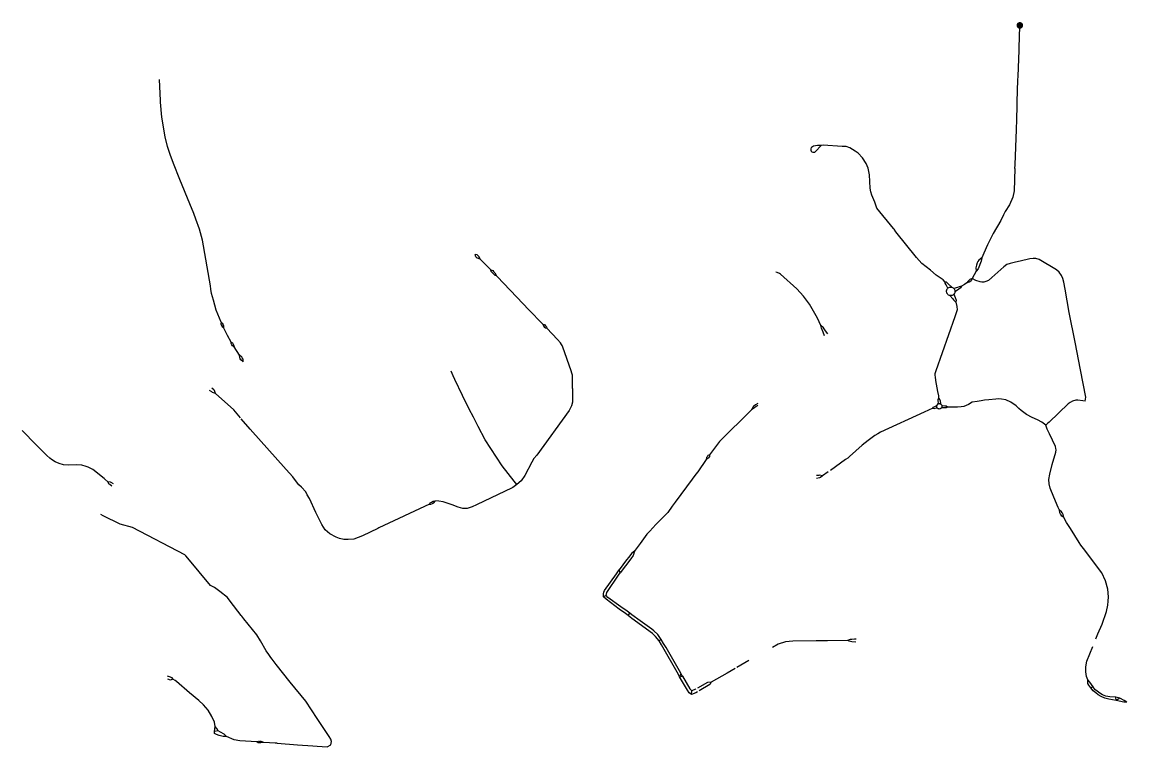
# Model space of a CAD drawing. Header units: inches. Extents: x 25491055 to 25513295, y 6670591 to 6686249.
# Drawn here: x 25491055 to 25494668, y 6680283 to 6682655 of the extents above; entities that cross this region are included whole.
import ezdxf

# ---------------------------------------------------------------- set-up
doc = ezdxf.new("R2010")
doc.units = ezdxf.units.IN
doc.header["$MEASUREMENT"] = 0

msp = doc.modelspace()

# ---------------------------------------------------------------- hatches: boundary and pattern name
msp.add_hatch(color=256).paths.add_polyline_path([(25494307, 6682643.3), (25494307, 6682644.8), (25494307.2, 6682646.2), (25494307.6, 6682647.6), (25494308.3, 6682649.1), (25494309.2, 6682650.5), (25494310, 6682651.3), (25494311.2, 6682652.5), (25494312.5, 6682653.3), (25494314.1, 6682654.1), (25494315.7, 6682654.5), (25494317.4, 6682654.7), (25494318.9, 6682654.6), (25494320.3, 6682654.4), (25494321.5, 6682654), (25494323.2, 6682653.3), (25494324.5, 6682652.3), (25494325.8, 6682651.2), (25494326.7, 6682650.1), (25494327.6, 6682648.6), (25494328.2, 6682647), (25494328.5, 6682645.6), (25494328.6, 6682644), (25494328.5, 6682642.5), (25494328.3, 6682641.2), (25494327.8, 6682639.8), (25494327.2, 6682638.5), (25494326.3, 6682637.2), (25494325.4, 6682636.2), (25494324.2, 6682635.2), (25494322.9, 6682634.4), (25494321.3, 6682633.7), (25494319.6, 6682633.2), (25494317.9, 6682633), (25494315.5, 6682633.3), (25494313.7, 6682633.8), (25494312, 6682634.7), (25494310.5, 6682635.8), (25494309.2, 6682637.2), (25494308.3, 6682638.7), (25494307.5, 6682640.4), (25494307.1, 6682642.1), (25494307, 6682643.3)], flags=0)

# ---------------------------------------------------------------- linework, layer by layer
for points in [[(25494316.9, 6682613.9), (25494317.3, 6682633.1)], [(25494315.3, 6682563), (25494316.9, 6682613.9)], [(25494312.4, 6682476.4), (25494315.3, 6682563)], [(25494311.1, 6682465.4), (25494312.4, 6682476.4)], [(25491508.3, 6682392.3), (25491507.9, 6682398.2), (25491504.8, 6682467)], [(25494309, 6682378.6), (25494309, 6682394.1), (25494311.1, 6682465.4)], [(25491550.4, 6682192), (25491539.1, 6682221.5), (25491531.1, 6682247.5), (25491523, 6682279), (25491511.7, 6682343.2), (25491508.3, 6682392.3)], [(25494307.6, 6682344.2), (25494309.2, 6682372), (25494309, 6682378.6)], [(25494306.4, 6682302.9), (25494307.5, 6682335.5)], [(25494307.5, 6682335.5), (25494307.6, 6682344.2)], [(25494302.3, 6682187.5), (25494306.4, 6682302.9)], [(25493635.9, 6682243.8), (25493634.4, 6682239.8), (25493634.6, 6682236), (25493636, 6682232.6), (25493637.9, 6682230.3), (25493641.2, 6682229), (25493644.2, 6682228.8), (25493647.2, 6682229.3), (25493650, 6682231.4), (25493668.4, 6682250.5)], [(25493668.4, 6682250.5), (25493656.2, 6682250.9), (25493643.6, 6682248.9), (25493639.9, 6682246.9), (25493635.9, 6682243.8)], [(25493675, 6682251.5), (25493668.4, 6682250.5)], [(25493750.1, 6682247.3), (25493737.2, 6682247.2), (25493675, 6682251.5)], [(25493788.8, 6682225.7), (25493778.9, 6682232.6), (25493761.5, 6682242.7), (25493750.1, 6682247.3)], [(25493828.5, 6682111), (25493825.9, 6682155.2), (25493821.9, 6682176.3), (25493815.3, 6682191.7), (25493803.5, 6682210.3), (25493788.8, 6682225.7)], [(25491603.8, 6682060.3), (25491570.7, 6682140), (25491550.4, 6682192)], [(25494301.9, 6682175.3), (25494302.3, 6682187.5)], [(25494301.9, 6682175.3), (25494299.3, 6682102.4), (25494294.9, 6682081.6), (25494283.5, 6682057.2)], [(25493843.5, 6682065.5), (25493833.9, 6682088.4), (25493830.2, 6682099.3), (25493828.5, 6682111)], [(25491616.3, 6682028.6), (25491603.8, 6682060.3)], [(25493904.4, 6681979.4), (25493850.6, 6682045.8), (25493843.5, 6682065.5)], [(25494283.5, 6682057.2), (25494269.5, 6682034.6), (25494264.2, 6682024.4), (25494255.9, 6682005.7), (25494231, 6681963.1), (25494212.1, 6681926), (25494200.3, 6681898.5), (25494193.6, 6681883)], [(25491670.8, 6681791.9), (25491645.3, 6681941.6), (25491635.2, 6681977.3), (25491623.6, 6682010.3), (25491616.3, 6682028.6)], [(25493906.6, 6681976.6), (25493904.4, 6681979.4)], [(25494025.3, 6681842.5), (25493997.7, 6681865), (25493979.8, 6681884.6), (25493912.5, 6681968.4), (25493906.6, 6681976.6)], [(25492547.3, 6681889), (25492543.5, 6681892.7), (25492537, 6681894.4)], [(25492543.7, 6681882.7), (25492538.8, 6681886.8), (25492537, 6681894.4)], [(25492553.1, 6681879.1), (25492544.9, 6681881.7), (25492543.7, 6681882.7)], [(25492553.1, 6681879.1), (25492549.8, 6681886.5), (25492547.3, 6681889)], [(25492587.9, 6681843.7), (25492553.1, 6681879.1)], [(25494193.6, 6681883), (25494184.2, 6681875.4), (25494180.3, 6681870.8), (25494178, 6681866.5), (25494175.8, 6681859.1), (25494173.8, 6681850.4), (25494174.5, 6681840)], [(25494193.6, 6681883), (25494191, 6681872), (25494181.2, 6681847.3), (25494174.5, 6681840)], [(25494319.2, 6681872.7), (25494303.4, 6681868.9), (25494286, 6681865.1), (25494275.7, 6681861.1), (25494265.4, 6681854.4), (25494226.4, 6681819.4)], [(25494361.4, 6681881), (25494350.9, 6681879.7), (25494319.2, 6681872.7)], [(25494370.5, 6681880.7), (25494361.4, 6681881)], [(25494465.6, 6681780.4), (25494461.5, 6681803.3), (25494458.8, 6681815.2), (25494453.9, 6681826), (25494446.9, 6681836.1), (25494437.8, 6681844.2), (25494380.7, 6681878), (25494370.5, 6681880.7)], [(25492593, 6681834.3), (25492589.4, 6681838.2), (25492587.9, 6681843.7)], [(25492587.9, 6681843.7), (25492594.1, 6681841.8), (25492597.1, 6681838.5)], [(25492602.7, 6681825.4), (25492596.4, 6681830.8), (25492593, 6681834.3)], [(25492597.1, 6681838.5), (25492601.6, 6681833.7), (25492606.1, 6681824.4)], [(25492606, 6681824.6), (25492602.7, 6681825.4)], [(25492608.7, 6681821.7), (25492606, 6681824.6)], [(25492693.6, 6681732.5), (25492608.7, 6681821.7)], [(25493524.7, 6681835.1), (25493520, 6681836.5)], [(25493667.5, 6681662.1), (25493655.8, 6681685.9), (25493630.4, 6681731.2), (25493610.2, 6681758.1), (25493589.1, 6681782.3), (25493535.1, 6681830.4), (25493532.1, 6681832.4), (25493524.7, 6681835.1)], [(25494073.5, 6681804.2), (25494066.9, 6681811.2), (25494044.7, 6681827.1), (25494025.3, 6681842.5)], [(25494174.5, 6681840), (25494162.4, 6681815.6)], [(25491690, 6681711.7), (25491680.7, 6681744.8), (25491674.9, 6681766.2), (25491672.7, 6681781.1), (25491670.8, 6681791.9)], [(25494083.5, 6681798.4), (25494077.6, 6681803.8), (25494073.5, 6681804.2)], [(25494077.3, 6681795.1), (25494073.8, 6681800.8), (25494073.5, 6681804.2)], [(25494082.7, 6681783.8), (25494077.3, 6681795.1)], [(25494082.7, 6681783.9), (25494083.7, 6681784.8), (25494085.7, 6681786), (25494088.1, 6681786.9), (25494090.3, 6681787.3), (25494092.2, 6681787.4), (25494094.2, 6681787.3), (25494095.6, 6681787), (25494096, 6681786.8)], [(25494096, 6681786.8), (25494083.5, 6681798.4)], [(25494096, 6681786.8), (25494097.9, 6681786.1), (25494100.3, 6681784.7), (25494101.7, 6681783.5), (25494102.1, 6681783)], [(25494114.1, 6681786.7), (25494102.1, 6681783)], [(25494127.3, 6681790.1), (25494119, 6681788.9), (25494114.1, 6681786.7)], [(25494127.3, 6681790.1), (25494123.5, 6681784.7), (25494117.2, 6681780.2)], [(25494144.8, 6681801.5), (25494137.2, 6681796.4), (25494127.3, 6681790.1)], [(25494151.1, 6681809.6), (25494148.4, 6681807.1), (25494144.8, 6681801.5)], [(25494154.5, 6681805.1), (25494152.6, 6681803.2), (25494144.8, 6681801.5)], [(25494162.4, 6681815.6), (25494154.6, 6681812.9), (25494151.1, 6681809.6)], [(25494162.4, 6681815.6), (25494158.3, 6681808.6), (25494154.5, 6681805.1)], [(25494200.1, 6681804.1), (25494194.1, 6681803.7), (25494187.9, 6681804.3), (25494174.4, 6681808.8), (25494162.4, 6681815.6)], [(25494226.4, 6681819.4), (25494215.3, 6681809.6), (25494206.7, 6681805.7), (25494200.1, 6681804.1)], [(25494081.1, 6681765.1), (25494081, 6681765.1), (25494079.6, 6681767.2), (25494078.6, 6681769.6), (25494078.2, 6681771.8), (25494078, 6681773.9), (25494078.3, 6681775.9), (25494078.5, 6681776.8)], [(25494078.5, 6681776.8), (25494078.7, 6681777.7), (25494079.3, 6681779.4), (25494080.2, 6681781), (25494081.6, 6681782.9), (25494082.7, 6681783.9)], [(25494081.1, 6681765.1), (25494081.1, 6681765.1)], [(25494088.7, 6681760.1), (25494087.7, 6681760.4), (25494084.9, 6681761.6), (25494082.5, 6681763.4), (25494081.1, 6681765.1)], [(25494102.5, 6681764.6), (25494101.1, 6681763.2), (25494098.9, 6681761.6), (25494096.4, 6681760.4), (25494093.6, 6681759.8), (25494090.6, 6681759.7), (25494088.7, 6681760.1)], [(25494088.7, 6681760.1), (25494098.3, 6681749.3)], [(25494098.3, 6681749.3), (25494100.6, 6681745.5), (25494108.4, 6681737.8)], [(25494102.1, 6681783), (25494103, 6681781.9), (25494104.3, 6681780), (25494105.2, 6681777.8), (25494105.7, 6681775.4), (25494105.8, 6681773.5), (25494105.7, 6681772.5)], [(25494105.7, 6681772.5), (25494105.6, 6681771.1), (25494105, 6681768.8), (25494103.9, 6681766.6), (25494102.7, 6681764.8), (25494102.5, 6681764.6)], [(25494102.5, 6681764.6), (25494105.9, 6681753.2)], [(25494117.2, 6681780.2), (25494105.7, 6681772.5)], [(25494105.9, 6681753.2), (25494109.1, 6681745.2), (25494108.4, 6681737.8)], [(25494479.3, 6681704.8), (25494465.6, 6681780.4)], [(25492711.2, 6681714), (25492693.6, 6681732.5)], [(25492757.7, 6681665.9), (25492711.2, 6681714)], [(25494108.4, 6681737.8), (25494111.8, 6681724.1), (25494112.4, 6681713.2), (25494105.2, 6681689.9), (25494042.8, 6681513.7), (25494041.6, 6681510), (25494040.9, 6681507), (25494040.3, 6681503.6), (25494040.2, 6681498.1), (25494040.5, 6681493.7), (25494042, 6681481.8), (25494048.8, 6681446.2), (25494051.5, 6681431.4), (25494052.3, 6681423.7)], [(25491705.8, 6681672.4), (25491690, 6681711.7)], [(25494499.2, 6681607.7), (25494479.3, 6681704.8)], [(25491705.8, 6681672.4), (25491705.3, 6681667.3), (25491707.6, 6681661.6)], [(25491705.8, 6681672.4), (25491710, 6681669.4), (25491712.4, 6681663.7)], [(25491707.6, 6681661.6), (25491709.1, 6681658.5), (25491713.4, 6681654.9)], [(25491712.4, 6681663.7), (25491713.6, 6681661.3), (25491713.4, 6681654.9)], [(25491727.1, 6681629.6), (25491713.4, 6681654.9)], [(25492757.7, 6681665.9), (25492763, 6681664.9), (25492766.8, 6681661.1)], [(25492757.7, 6681665.9), (25492760, 6681660.5), (25492762.8, 6681657.6)], [(25492762.8, 6681657.6), (25492767.1, 6681653.8), (25492771.1, 6681652.7)], [(25492766.8, 6681661.1), (25492770.2, 6681657.2), (25492771.1, 6681652.7)], [(25492805.9, 6681615.9), (25492771.1, 6681652.7)], [(25493682, 6681644.5), (25493675.5, 6681654.7), (25493667.5, 6681662.1)], [(25493674.7, 6681640.6), (25493669.6, 6681653.4), (25493667.5, 6681662.1)], [(25493678.8, 6681628.2), (25493674.7, 6681640.6)], [(25493689.6, 6681634.2), (25493682, 6681644.5)], [(25491738.9, 6681607.9), (25491727.1, 6681629.6)], [(25491741.2, 6681598.6), (25491738.6, 6681603), (25491738.9, 6681607.9)], [(25491738.9, 6681607.9), (25491743.6, 6681605.3), (25491745.7, 6681601.1)], [(25492850.5, 6681513.2), (25492823.7, 6681590.9), (25492822, 6681594.6), (25492821.2, 6681596.6), (25492819.2, 6681600), (25492815.5, 6681605), (25492805.9, 6681615.9)], [(25494516.3, 6681516.8), (25494499.2, 6681607.7)], [(25491748.7, 6681592.3), (25491743.1, 6681595.3), (25491741.2, 6681598.6)], [(25491745.7, 6681601.1), (25491747.8, 6681596.7), (25491748.7, 6681592.3)], [(25491766.2, 6681564.7), (25491748.7, 6681592.3)], [(25491775.2, 6681556), (25491773.7, 6681558.3), (25491766.2, 6681564.7)], [(25491768.5, 6681552.6), (25491766.8, 6681555.6), (25491766.2, 6681564.7)], [(25491778.3, 6681542.6), (25491770, 6681549.9), (25491768.5, 6681552.6)], [(25491778.3, 6681542.6), (25491777.8, 6681552.2), (25491775.2, 6681556)], [(25492495.5, 6681432.8), (25492470.8, 6681485.5), (25492465.2, 6681496.9), (25492457.8, 6681512.5)], [(25492853.2, 6681505.8), (25492850.5, 6681513.2)], [(25492854.8, 6681455.9), (25492855, 6681499.3), (25492853.2, 6681505.8)], [(25494531.7, 6681414.2), (25494533.2, 6681427.8), (25494516.3, 6681516.8)], [(25491675.4, 6681444.5), (25491668.6, 6681449.3)], [(25491682.2, 6681451.3), (25491675.4, 6681457.1)], [(25491687.7, 6681439.5), (25491677.8, 6681442.9), (25491675.4, 6681444.5)], [(25491687.7, 6681439.5), (25491684.2, 6681449.5), (25491682.2, 6681451.3)], [(25491747.2, 6681386.2), (25491687.7, 6681439.5)], [(25492546.1, 6681331.9), (25492531.8, 6681361.6), (25492517.1, 6681388), (25492495.5, 6681432.8)], [(25492854.8, 6681455.9), (25492854.7, 6681410.8), (25492852.2, 6681399.6)], [(25494052.3, 6681423.7), (25494050.1, 6681418.4), (25494050.2, 6681414.4)], [(25494052.3, 6681423.7), (25494056, 6681419.2), (25494057.1, 6681415.1)], [(25492852.2, 6681399.6), (25492844.3, 6681383.3), (25492738.4, 6681238)], [(25493446.6, 6681396.6), (25493445.4, 6681395.5), (25493440.9, 6681386.5)], [(25493450.6, 6681392.7), (25493440.9, 6681386.5)], [(25493461.1, 6681406.4), (25493453.4, 6681402.7), (25493446.6, 6681396.6)], [(25493460.6, 6681399.9), (25493451.8, 6681393.2), (25493450.6, 6681392.7)], [(25494033, 6681391.2), (25494005.1, 6681378.1)], [(25494033, 6681391.2), (25494035.3, 6681395.1), (25494045.9, 6681400.1)], [(25494033, 6681391.2), (25494038, 6681390.1), (25494045.2, 6681392.3), (25494046.9, 6681393)], [(25494046.9, 6681393), (25494046.4, 6681393.8), (25494045.9, 6681395.4), (25494045.6, 6681396.8), (25494045.6, 6681398.4), (25494045.9, 6681400), (25494045.9, 6681400.1)], [(25494045.9, 6681400.1), (25494046.6, 6681401.7), (25494047.3, 6681402.8), (25494048.2, 6681403.8), (25494049.2, 6681404.7), (25494050.2, 6681405.4)], [(25494061.6, 6681392.6), (25494060.7, 6681391.5), (25494059.9, 6681390.7), (25494058.7, 6681389.9), (25494057.4, 6681389.2), (25494055.9, 6681388.9), (25494054.3, 6681388.7), (25494052.9, 6681388.9), (25494051.7, 6681389.2), (25494050.5, 6681389.7), (25494049.2, 6681390.5), (25494048.1, 6681391.3), (25494047.3, 6681392.4), (25494046.9, 6681393)], [(25494050.2, 6681414.4), (25494050.3, 6681412.6), (25494050.2, 6681405.3)], [(25494050.2, 6681405.4), (25494050.2, 6681405.4), (25494051.7, 6681406), (25494052.9, 6681406.2), (25494054.1, 6681406.3), (25494055.2, 6681406.3), (25494056.4, 6681406.1), (25494057.3, 6681405.8), (25494058.3, 6681405.3)], [(25494057.1, 6681415.1), (25494058.3, 6681405.3)], [(25494058.3, 6681405.3), (25494058.6, 6681405.2), (25494059.8, 6681404.3), (25494060.9, 6681403.2), (25494061.8, 6681402), (25494062.5, 6681400.7), (25494062.9, 6681399.1), (25494062.9, 6681398.8)], [(25494062.9, 6681398.8), (25494063, 6681397.7), (25494063, 6681396.4), (25494062.7, 6681395.3), (25494062.3, 6681394.1), (25494061.7, 6681392.8), (25494061.6, 6681392.6)], [(25494072.3, 6681392), (25494061.6, 6681392.6)], [(25494072.3, 6681397.9), (25494062.9, 6681398.8)], [(25494081.5, 6681394.8), (25494077, 6681397.6), (25494072.3, 6681397.9)], [(25494081.5, 6681394.8), (25494076.8, 6681392.1), (25494072.3, 6681392)], [(25494113.9, 6681394.2), (25494081.5, 6681394.8)], [(25494125.5, 6681395.9), (25494113.9, 6681394.2)], [(25494190.9, 6681415.4), (25494177.9, 6681413.3), (25494162.3, 6681411.1), (25494149.8, 6681403.7), (25494134.2, 6681397.1), (25494125.5, 6681395.9)], [(25494202.3, 6681417.1), (25494190.9, 6681415.4)], [(25494216.2, 6681418.4), (25494202.3, 6681417.1)], [(25494305.9, 6681399), (25494288.8, 6681411), (25494271.6, 6681419.1), (25494257.8, 6681421.4), (25494247.6, 6681421.6), (25494239.3, 6681420.7), (25494216.2, 6681418.4)], [(25494314.8, 6681390.4), (25494305.9, 6681399)], [(25494389.3, 6681345.9), (25494376.1, 6681353.1), (25494358.4, 6681360.6), (25494339.8, 6681370.9), (25494322.1, 6681383.5), (25494314.8, 6681390.4)], [(25494531.7, 6681414.2), (25494524.1, 6681415.9), (25494507.1, 6681417.4), (25494500.6, 6681417.1), (25494489.7, 6681414.2), (25494482.4, 6681410.4), (25494476, 6681405.6), (25494413.2, 6681346.1), (25494409.4, 6681342.1)], [(25491768.9, 6681359.6), (25491747.2, 6681386.2)], [(25491801, 6681323), (25491771.6, 6681356.2)], [(25493440.9, 6681386.5), (25493335.8, 6681282.5), (25493303.2, 6681238.7)], [(25494005.1, 6681378.1), (25493862.3, 6681312.8)], [(25491101.3, 6681271.8), (25491055.3, 6681318)], [(25491942.4, 6681163.7), (25491940.3, 6681166.4), (25491919, 6681190.3), (25491801, 6681323)], [(25492569.5, 6681288.2), (25492546.1, 6681331.9)], [(25494402.7, 6681335.3), (25494394.5, 6681342.7), (25494389.3, 6681345.9)], [(25494409.4, 6681342.1), (25494402.7, 6681335.3)], [(25494407.5, 6681322.6), (25494402.7, 6681335.3)], [(25494436.2, 6681254.9), (25494435.9, 6681260), (25494434.1, 6681265.7), (25494415.2, 6681307.1), (25494407.5, 6681322.6)], [(25492664, 6681152.3), (25492624.9, 6681202.9), (25492569.5, 6681288.2)], [(25493843.9, 6681302), (25493821.4, 6681285.7), (25493802.8, 6681270.7), (25493760.9, 6681233.7)], [(25493853.5, 6681307.9), (25493843.9, 6681302)], [(25493862.3, 6681312.8), (25493853.5, 6681307.9)], [(25491127.7, 6681245.3), (25491101.3, 6681271.8)], [(25491136, 6681236.9), (25491127.7, 6681245.3)], [(25494442.8, 6681065.9), (25494428.7, 6681100), (25494416.9, 6681129.6), (25494413.7, 6681143.5), (25494412.6, 6681158.2), (25494416, 6681175.9), (25494423.7, 6681207.4), (25494435, 6681247)], [(25494435, 6681247), (25494436.2, 6681254.9)], [(25491145.9, 6681227.5), (25491136, 6681236.9)], [(25491264.7, 6681200.6), (25491250.9, 6681204.5), (25491233.2, 6681205.5), (25491206.2, 6681204.8), (25491190.7, 6681206.1), (25491176.4, 6681210.2), (25491162.9, 6681216), (25491151, 6681223.6), (25491145.9, 6681227.5)], [(25492728.5, 6681226.3), (25492721.9, 6681214.4), (25492699.4, 6681171.2), (25492687.4, 6681154.1), (25492672.5, 6681141.4)], [(25492738.4, 6681238), (25492728.5, 6681226.3)], [(25493292.3, 6681223.3), (25493264.5, 6681183.4)], [(25493295.6, 6681232.6), (25493293.4, 6681229.8), (25493292.3, 6681223.3)], [(25493300, 6681229.4), (25493297.9, 6681226.5), (25493292.3, 6681223.3)], [(25493303.2, 6681238.7), (25493298.1, 6681236.3), (25493295.6, 6681232.6)], [(25493303.2, 6681238.7), (25493302.6, 6681233.2), (25493300, 6681229.4)], [(25493748, 6681223.2), (25493698.5, 6681187.5)], [(25493755.2, 6681227.6), (25493748, 6681223.2)], [(25493760.9, 6681233.7), (25493755.2, 6681227.6)], [(25491323.6, 6681160.8), (25491287, 6681190.7), (25491271, 6681198.8), (25491264.7, 6681200.6)], [(25493258.5, 6681175.3), (25493246.2, 6681159)], [(25493264.5, 6681183.4), (25493258.5, 6681175.3)], [(25493660.8, 6681171.6), (25493652.9, 6681171.1)], [(25493672.1, 6681169.5), (25493662.8, 6681171.7), (25493660.8, 6681171.6)], [(25493691.4, 6681182.7), (25493672.1, 6681169.5)], [(25491336.1, 6681150.7), (25491326.1, 6681158.9), (25491323.6, 6681160.8)], [(25491346.7, 6681147.9), (25491344.4, 6681149), (25491336.1, 6681150.7)], [(25491342.3, 6681141.2), (25491340.4, 6681142.9), (25491336.1, 6681150.7)], [(25491349, 6681135.8), (25491342.3, 6681141.2)], [(25491354.3, 6681144.1), (25491346.7, 6681147.9)], [(25491987.8, 6681108.3), (25491982.7, 6681117.3), (25491968.8, 6681133.2), (25491959.8, 6681140.9), (25491942.4, 6681163.7)], [(25492672.5, 6681141.4), (25492660.2, 6681132.2)], [(25492672.5, 6681141.4), (25492664, 6681152.3)], [(25493246.2, 6681159), (25493191, 6681083.6)], [(25493662.3, 6681163.7), (25493653.2, 6681161.7)], [(25493672.1, 6681169.5), (25493666.3, 6681164.7), (25493662.3, 6681163.7)], [(25491994.7, 6681096.1), (25491987.8, 6681108.3)], [(25492660.2, 6681132.2), (25492657.9, 6681130.5), (25492541, 6681075.3)], [(25492046.2, 6680993.1), (25492035.1, 6681010.3), (25492015.8, 6681049.9), (25491994.7, 6681096.1)], [(25492387.9, 6681077.7), (25492221.9, 6680999.5), (25492218.1, 6680997.7)], [(25492387.9, 6681077.7), (25492389.6, 6681081.5), (25492394.4, 6681084.2)], [(25492387.9, 6681077.7), (25492391.7, 6681077.3), (25492397.2, 6681079.8)], [(25492394.4, 6681084.2), (25492399.7, 6681086.7), (25492407.4, 6681087.8)], [(25492397.2, 6681079.8), (25492402, 6681082.2), (25492407.4, 6681087.8)], [(25492480.7, 6681067.9), (25492461.5, 6681075.1), (25492432.5, 6681085.1), (25492418.4, 6681087.5), (25492407.4, 6681087.8)], [(25492541, 6681075.3), (25492527, 6681068.1), (25492510.5, 6681062.6), (25492496.2, 6681062.9), (25492480.7, 6681067.9)], [(25493181, 6681071.3), (25493166.9, 6681050.2), (25493138.5, 6681021.3)], [(25493191, 6681083.6), (25493181, 6681071.3)], [(25494447.7, 6681057.5), (25494442.8, 6681065.9)], [(25491320.5, 6681039.6), (25491312.6, 6681043.6)], [(25491591.1, 6680908), (25491587.9, 6680911.7), (25491416.1, 6681001.5), (25491375.7, 6681011.8), (25491320.5, 6681039.6)], [(25494451.2, 6681044.5), (25494449.1, 6681048.8), (25494447.7, 6681057.5)], [(25494457.1, 6681047.6), (25494456.4, 6681048.9), (25494453.6, 6681052.7), (25494447.7, 6681057.5)], [(25494461.7, 6681033.8), (25494454.9, 6681038.1), (25494451.9, 6681043), (25494451.2, 6681044.5)], [(25494461.7, 6681033.8), (25494459.5, 6681043.1), (25494457.1, 6681047.6)], [(25494477.4, 6681007.4), (25494470.8, 6681017.5), (25494461.7, 6681033.8)], [(25492218.1, 6680997.7), (25492168, 6680973.5), (25492140.4, 6680963), (25492121.1, 6680961.2), (25492107.5, 6680962.1), (25492093.2, 6680965.1), (25492081.8, 6680969), (25492061.1, 6680980.5), (25492046.2, 6680993.1)], [(25493138.5, 6681021.3), (25493127.8, 6681010.5), (25493107.4, 6680989.5)], [(25494511.7, 6680952.1), (25494483.1, 6680997.2), (25494477.4, 6681007.4)], [(25493098.5, 6680978.9), (25493075.8, 6680948.1), (25493060.4, 6680926.8), (25493058, 6680923.4)], [(25493107.4, 6680989.5), (25493098.5, 6680978.9)], [(25493058, 6680923.4), (25493048.3, 6680915.4), (25493039, 6680904.2)], [(25493058, 6680923.4), (25493053, 6680909.5), (25493046, 6680898.3)], [(25494516.9, 6680943.7), (25494511.7, 6680952.1)], [(25494525.7, 6680932.6), (25494516.9, 6680943.7)], [(25494572.9, 6680653.1), (25494587, 6680685), (25494600.7, 6680725.9), (25494605.6, 6680747.2), (25494607, 6680760.2), (25494607.7, 6680773.9), (25494605.5, 6680799.1), (25494598.1, 6680826), (25494585.6, 6680852.5), (25494525.7, 6680932.6)], [(25491597.4, 6680901), (25491591.1, 6680908)], [(25491671.6, 6680811.3), (25491597.4, 6680901)], [(25493031.1, 6680895), (25493008.2, 6680862.7)], [(25493046, 6680898.3), (25493011.2, 6680852.6)], [(25493039, 6680904.2), (25493031.1, 6680895)], [(25492956.8, 6680774.5), (25492956.4, 6680784.2), (25492957.2, 6680789.6), (25492960.2, 6680795.1), (25492999.1, 6680849.9)], [(25492999.1, 6680849.9), (25493008.2, 6680862.7)], [(25493006, 6680845), (25493011.2, 6680852.6)], [(25493011.2, 6680852.6), (25493008.2, 6680862.7)], [(25491726.5, 6680772), (25491702.1, 6680791.6), (25491684.2, 6680804.2), (25491671.6, 6680811.3)], [(25492965.1, 6680778.4), (25492967.1, 6680788.4), (25493006, 6680845)], [(25492965.1, 6680778.4), (25492956.8, 6680774.5)], [(25492965.5, 6680766.1), (25492956.8, 6680774.5)], [(25492970.1, 6680771.9), (25492965.1, 6680778.4)], [(25491773.8, 6680710.4), (25491771.9, 6680713), (25491735.1, 6680760), (25491726.5, 6680772)], [(25493008.1, 6680733.5), (25492965.5, 6680766.1)], [(25493013.5, 6680741.4), (25492970.1, 6680771.9)], [(25493033.7, 6680726.9), (25493013.5, 6680741.4)], [(25491780.1, 6680702.1), (25491773.8, 6680710.4)], [(25491834.7, 6680630.2), (25491823.2, 6680649.5), (25491780.1, 6680702.1)], [(25493028.1, 6680719.1), (25493008.1, 6680733.5)], [(25493036.6, 6680713), (25493028.1, 6680719.1)], [(25493042.1, 6680720.9), (25493033.7, 6680726.9)], [(25493036.6, 6680713), (25493042.1, 6680720.9)], [(25493043.9, 6680707.5), (25493036.6, 6680713)], [(25493049.6, 6680715.3), (25493042.1, 6680720.9)], [(25493049.6, 6680703.4), (25493043.9, 6680707.5)], [(25493075.9, 6680696.1), (25493049.6, 6680715.3)], [(25493138.3, 6680630.1), (25493126.6, 6680644.4), (25493116.8, 6680654.5), (25493049.6, 6680703.4)], [(25493145.3, 6680635), (25493133.8, 6680650.9), (25493120.8, 6680662.9), (25493114.5, 6680668), (25493075.9, 6680696.1)], [(25491868.9, 6680575.6), (25491861.9, 6680584.9), (25491853, 6680597), (25491834.7, 6680630.2)], [(25493145.3, 6680635), (25493138.3, 6680630.1)], [(25493145.6, 6680617.4), (25493138.3, 6680630.1)], [(25493152.5, 6680621.1), (25493145.3, 6680635)], [(25493652, 6680629.7), (25493575, 6680628.8), (25493551.8, 6680626.5), (25493527.8, 6680618.8), (25493509, 6680608.8)], [(25493688.6, 6680630.2), (25493652, 6680629.7)], [(25493753.9, 6680631.1), (25493688.6, 6680630.2)], [(25493768.7, 6680634.9), (25493762.7, 6680634.5), (25493753.9, 6680631.1)], [(25493768.5, 6680627.4), (25493759.7, 6680628.8), (25493753.9, 6680631.1)], [(25493782.5, 6680635.3), (25493777.1, 6680635.2), (25493768.7, 6680634.9)], [(25494566.1, 6680636.3), (25494572.9, 6680653.1)], [(25493201.2, 6680519.8), (25493145.6, 6680617.4)], [(25493209.3, 6680524.3), (25493161.8, 6680607.9), (25493152.5, 6680621.1)], [(25493781.3, 6680625.4), (25493768.5, 6680627.4)], [(25494540.3, 6680502.4), (25494535.8, 6680513.7), (25494533.1, 6680529.1), (25494533.1, 6680544.7), (25494536.6, 6680563.4), (25494556.3, 6680611.9)], [(25491873.2, 6680569.9), (25491868.9, 6680575.6)], [(25492059.2, 6680317.4), (25492020.4, 6680376), (25491982.6, 6680432.4), (25491931.9, 6680494.7), (25491886.3, 6680552.8), (25491873.2, 6680569.9)], [(25493431.9, 6680566.1), (25493392.1, 6680542.5)], [(25493205.4, 6680512.3), (25493210.9, 6680521.5)], [(25493210.9, 6680521.5), (25493209.3, 6680524.3)], [(25493215.3, 6680514), (25493210.9, 6680521.5)], [(25493361.1, 6680524.1), (25493309, 6680494.7)], [(25493387.2, 6680539.6), (25493361.1, 6680524.1)], [(25491529.6, 6680515.7), (25491539.5, 6680512.6)], [(25491540.7, 6680501.9), (25491531.6, 6680504.6)], [(25491539.5, 6680512.6), (25491543.4, 6680510.7), (25491548.6, 6680504.7)], [(25491548.6, 6680504.7), (25491540.7, 6680501.9)], [(25491560.4, 6680496.7), (25491555.6, 6680500.7), (25491548.6, 6680504.7)], [(25491687, 6680350.3), (25491684.1, 6680364.1), (25491675.4, 6680383.1), (25491663.3, 6680403.1), (25491648.5, 6680420.6), (25491633.7, 6680435), (25491602.9, 6680460.5), (25491560.4, 6680496.7)], [(25493205.4, 6680512.3), (25493201.2, 6680519.8)], [(25493205.4, 6680512.3), (25493215.3, 6680514)], [(25493231.5, 6680468.9), (25493225, 6680479.2), (25493205.4, 6680512.3)], [(25493215.3, 6680514), (25493238.6, 6680472.9)], [(25493309, 6680494.7), (25493296.6, 6680494.2), (25493263.7, 6680475.4)], [(25493309, 6680494.7), (25493304.6, 6680486.9), (25493268.8, 6680466.5)], [(25494549.7, 6680476.2), (25494543.3, 6680484.8), (25494540.5, 6680490.2), (25494540.3, 6680502.4)], [(25494557.5, 6680479.2), (25494551.7, 6680487.6), (25494546.7, 6680495.4), (25494540.3, 6680502.4)], [(25493244.2, 6680454.9), (25493236.9, 6680460.4), (25493231.5, 6680468.9)], [(25493238.6, 6680472.9), (25493244.9, 6680466.3)], [(25493244.2, 6680454.9), (25493244.9, 6680466.3)], [(25493264, 6680463.7), (25493258.1, 6680460.3), (25493244.2, 6680454.9)], [(25493258.8, 6680472.6), (25493256.8, 6680471.5), (25493244.9, 6680466.3)], [(25494557.5, 6680479.2), (25494549.7, 6680476.2)], [(25494633.3, 6680435.2), (25494609.1, 6680439.6), (25494595.5, 6680443), (25494584.3, 6680447.9), (25494574.2, 6680453.5), (25494565.9, 6680459.6), (25494557.3, 6680467), (25494549.7, 6680476.2)], [(25494632.1, 6680445.9), (25494611.9, 6680447.4), (25494598.5, 6680449.4), (25494587.9, 6680453.8), (25494579.4, 6680458.9), (25494570.4, 6680465.5), (25494563.3, 6680471.4), (25494557.5, 6680479.2)], [(25494633.3, 6680435.2), (25494632.1, 6680445.9)], [(25494644.6, 6680442.3), (25494632.1, 6680445.9)], [(25494644.6, 6680442.3), (25494633.3, 6680435.2)], [(25494667.9, 6680429.5), (25494658.4, 6680429.5), (25494633.3, 6680435.2)], [(25494667.9, 6680429.5), (25494658.8, 6680435.3), (25494644.6, 6680442.3)], [(25491684.9, 6680333.4), (25491687, 6680350.3)], [(25491696.2, 6680335.6), (25491691.7, 6680342.9), (25491687, 6680350.3)], [(25491683.9, 6680326.8), (25491684.9, 6680333.4)], [(25491699.2, 6680320.9), (25491690.6, 6680323.5), (25491683.9, 6680326.8)], [(25491696.2, 6680335.6), (25491684.9, 6680333.4)], [(25491704.2, 6680331.4), (25491696.2, 6680335.6)], [(25491723.9, 6680317), (25491712.3, 6680317), (25491699.2, 6680320.9)], [(25491723.9, 6680317), (25491716.4, 6680325), (25491704.2, 6680331.4)], [(25491823, 6680299.3), (25491767, 6680303.2), (25491748.6, 6680306.6), (25491723.9, 6680317)], [(25492005.7, 6680286.4), (25492020.2, 6680285.5), (25492053.2, 6680283), (25492065, 6680289.8), (25492067, 6680300.6), (25492065.1, 6680308.5), (25492059.2, 6680317.4)], [(25491823, 6680299.3), (25491828.1, 6680301.6), (25491831.7, 6680301.3)], [(25491831.6, 6680296), (25491827.1, 6680296.4), (25491823, 6680299.3)], [(25491846.2, 6680297.7), (25491835.6, 6680295.9), (25491831.6, 6680296)], [(25491846.2, 6680297.7), (25491837, 6680301), (25491831.7, 6680301.3)], [(25491882.5, 6680295.6), (25491846.2, 6680297.7)], [(25491889.6, 6680294.9), (25491882.5, 6680295.6)], [(25491889.6, 6680294.9), (25491956, 6680289.8), (25492005.7, 6680286.4)]]:
    msp.add_lwpolyline(points)
msp.add_point((25494045.9, 6681400.1))

doc.saveas('drawing.dxf')
